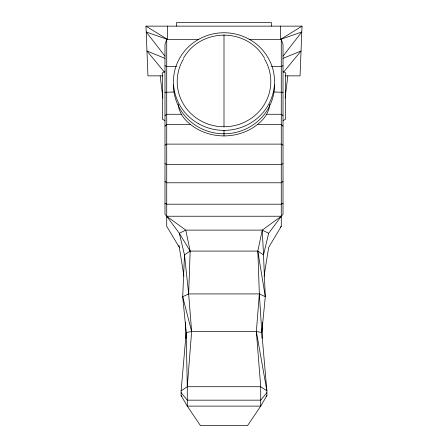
<?xml version="1.0" encoding="UTF-8"?>
<svg xmlns="http://www.w3.org/2000/svg" width="448" height="448" viewBox="0 0 448 448"><rect width="100%" height="100%" fill="white"/><g stroke="black" fill="none" stroke-linecap="round" stroke-linejoin="round"><path stroke-width="0.67" d="M261.996 338.436L262.41 322.476M249.11 39.413L281.277 39.413L283.018 44.391L283.018 214.206L281.277 216.233L262.248 230.115L257.835 251.087L259.347 293.922L261.8 332.478L266.89 390.858L266.89 395.634L260.719 406.118L247.537 425.6L200.463 425.6L187.281 406.118L187.281 386.725L191.638 331.554L188.653 293.922L190.165 251.087L185.752 230.115L166.723 216.233L164.982 214.206L164.982 44.391L166.723 39.413L198.89 39.413M162.82 75.863L147.941 75.863L145.981 26.135L302.019 26.135L300.059 75.863L285.18 75.863M187.281 386.725L260.719 386.725L266.89 390.858L256.362 331.554L259.347 293.922L188.653 293.922L182.711 296.705L186.2 332.478L187.281 386.725L181.11 390.858L181.11 395.634L187.281 406.118L260.719 406.118L260.719 386.725L256.362 331.554L191.638 331.554L186.2 332.478L181.11 390.858M285.113 97.994L287.84 75.863M269.763 104.188C269.164 112.56 263.827 119.689 257.281 124.561L257.09 124.768C238.28 139.608 209.72 139.608 190.91 124.768L190.719 124.561C184.173 119.689 178.836 112.56 178.237 104.188M264.068 276.041L268.677 247.386L281.277 226.29L281.277 39.413M188.653 293.922L184.481 254.878L179.323 233.285L185.752 230.115L262.248 230.115L263.519 254.878L257.835 251.087L190.165 251.087L179.323 233.285L166.723 216.233L281.277 216.233L268.677 233.285L263.519 254.878L265.289 296.705L261.8 332.478L256.362 331.554M183.473 58.167C201.085 27.49 246.915 27.49 264.527 58.167M283.058 56.095L301.79 31.982L280.504 39.413L280.504 26.135M266.034 396.704L266.89 395.634M280.409 227.354L281.277 226.29M266.89 392.61L260.719 400.165L187.281 400.165L181.11 392.61M283.562 72.162L301.039 50.999L283.069 58.335M164.982 126.157L166.723 124.561L190.719 124.561M283.018 181.334L281.277 182.784L166.723 182.784L164.982 181.334M164.982 115.618L166.723 114.268L181.406 114.268M190.165 251.087L184.481 254.878L182.711 296.705L191.638 331.554M280.504 39.413L302.019 26.135M164.982 145.186L166.723 144.116L281.277 144.116L283.018 145.186M283.018 203.235L281.277 204.193L166.723 204.193L164.982 203.235M164.982 71.551L162.495 72.794L162.495 119.274L164.982 120.518M283.018 120.518L285.505 119.274L285.505 72.794L283.018 71.551M283.018 163.688L281.277 164.354L166.723 164.354L164.982 163.688M283.018 65.794L281.277 66.349L271.522 66.349M164.982 92.305L174.378 91.991M176.478 66.349L166.723 66.349L164.982 65.794M273.622 91.991L283.018 92.305M266.594 114.268L281.277 114.268L283.018 115.618M257.281 124.561L281.277 124.561L283.018 126.157M167.496 26.135L167.496 39.413L146.21 31.982L164.942 56.095M164.931 58.335L146.961 50.999L164.438 72.162M259.347 293.922L265.289 296.705L257.835 251.087M262.248 230.115L268.677 233.285M145.981 26.135L167.496 39.413M181.11 395.634L181.966 396.704M183.932 276.041L179.323 247.386L166.723 226.29L166.723 39.413M178.931 245.386L179.323 247.386M160.16 75.863L162.887 97.994M185.59 322.476L186.004 338.436M271.331 26.135L271.331 22.4L176.669 22.4L176.669 26.135M224 34.77L224 126.767A46.794 45.203 0 0 0 264.527 58.968M224 130.374L224 136.091M274.529 84.98A50.529 48.81 0 0 1 224 133.79A50.529 48.81 0 0 1 173.471 84.98M224 126.767A46.794 45.203 0 0 1 183.473 58.968M198.733 123.833A50.529 48.81 0 0 0 274.529 81.564A50.529 48.81 0 0 0 198.733 39.295A50.529 48.81 0 0 0 198.733 123.833"/></g></svg>
